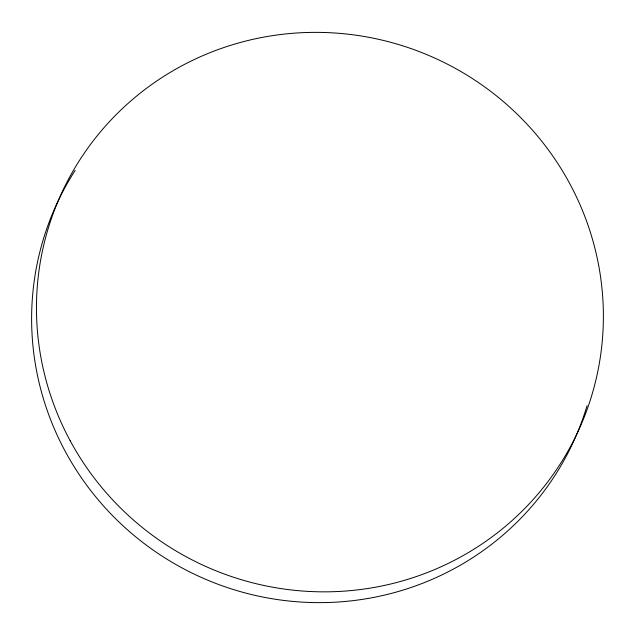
<?xml version="1.0" encoding="UTF-8"?>
<svg xmlns="http://www.w3.org/2000/svg" width="635" height="635" viewBox="0 0 635 635"><rect width="100%" height="100%" fill="white"/><g stroke="black" fill="none" stroke-linecap="round" stroke-linejoin="round"><path stroke-width="0.95" d="M587.042 405.749A284.401 278.789 24.2 0 1 198.533 576.151A284.401 278.789 24.2 0 1 75.152 170.41M70.16 440.714A284.401 278.789 24.2 0 0 560.895 462.947A284.401 278.789 24.2 0 0 328.708 32.663A284.401 278.789 24.2 0 0 70.16 440.714"/></g></svg>
